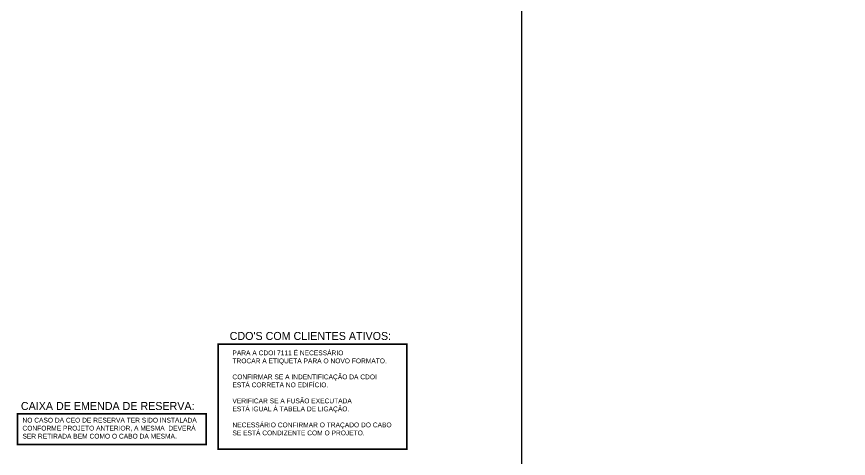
# Model space of a CAD drawing. Header units: metres. Extents: x -3001 to -785, y 7610 to 10181.
# Drawn here: x -3001.4 to -2597.2, y 7800.8 to 8015.5 of the extents above; entities that cross this region are included whole.
import ezdxf

# ---------------------------------------------------------------- set-up
doc = ezdxf.new("R2010")
doc.units = ezdxf.units.M
doc.header["$LTSCALE"] = 0.001
doc.layers.add('EXTRA', color=50, linetype='Continuous', plot=False)

msp = doc.modelspace()

# ---------------------------------------------------------------- linework, layer by layer
at = {"color": 5, "const_width": 0.778}
msp.add_lwpolyline([(-2903.51, 7856.33), (-2811.77, 7856.33), (-2811.77, 7805.26), (-2903.51, 7805.26)], close=True, dxfattribs=at)
at = {"color": 3, "const_width": 0.778}
msp.add_lwpolyline([(-3001, 7822.42), (-2909.26, 7822.42), (-2909.26, 7807.53), (-3001, 7807.53)], close=True, dxfattribs=at)
at = {"layer": 'EXTRA', "color": 3}
msp.add_lwpolyline([(-2755.83, 7700.83), (-2755.76, 8420.48), (-2193, 8420.48), (-2193.01, 7700.75)], close=True, dxfattribs=at)

# ---------------------------------------------------------------- texts
at = {"color": 5, "attachment_point": 1}
for s, insert, char_height, width in [("CDO'S COM CLIENTES ATIVOS:", (-2897.86, 7862.25), 3.8894, 86.0853), ('PARA A CDOI 7111 É NECESSÁRIO\\PTROCAR A ETIQUETA PARA O NOVO FORMATO.\\P\\PCONFIRMAR SE A INDENTIFICAÇÃO DA CDOI\\PESTÁ CORRETA NO EDIFÍCIO. \\P\\PVERIFICAR SE A FUSÃO EXECUTADA\\PESTÁ IGUAL À TABELA DE LIGAÇÃO.\\P\\PNECESSÁRIO CONFIRMAR O TRAÇADO DO CABO \\PSE ESTÁ CONDIZENTE COM O PROJETO.', (-2896.52, 7853.25), 2.3336, 84.7477)]:
    msp.add_mtext(s, dxfattribs=dict(at, insert=insert, char_height=char_height, width=width))
at = {"color": 3, "width": 143.95, "attachment_point": 1}
for s, insert, char_height in [('CAIXA DE EMENDA DE RESERVA:', (-2999.32, 7828.21), 3.8894), ('NO CASO DA CEO DE RESERVA TER SIDO INSTALADA \\PCONFORME PROJETO ANTERIOR, A MESMA  DEVERÁ \\PSER RETIRADA BEM COMO O CABO DA MESMA.', (-2998.57, 7820.55), 2.3336)]:
    msp.add_mtext(s, dxfattribs=dict(at, insert=insert, char_height=char_height))

doc.saveas('drawing.dxf')
